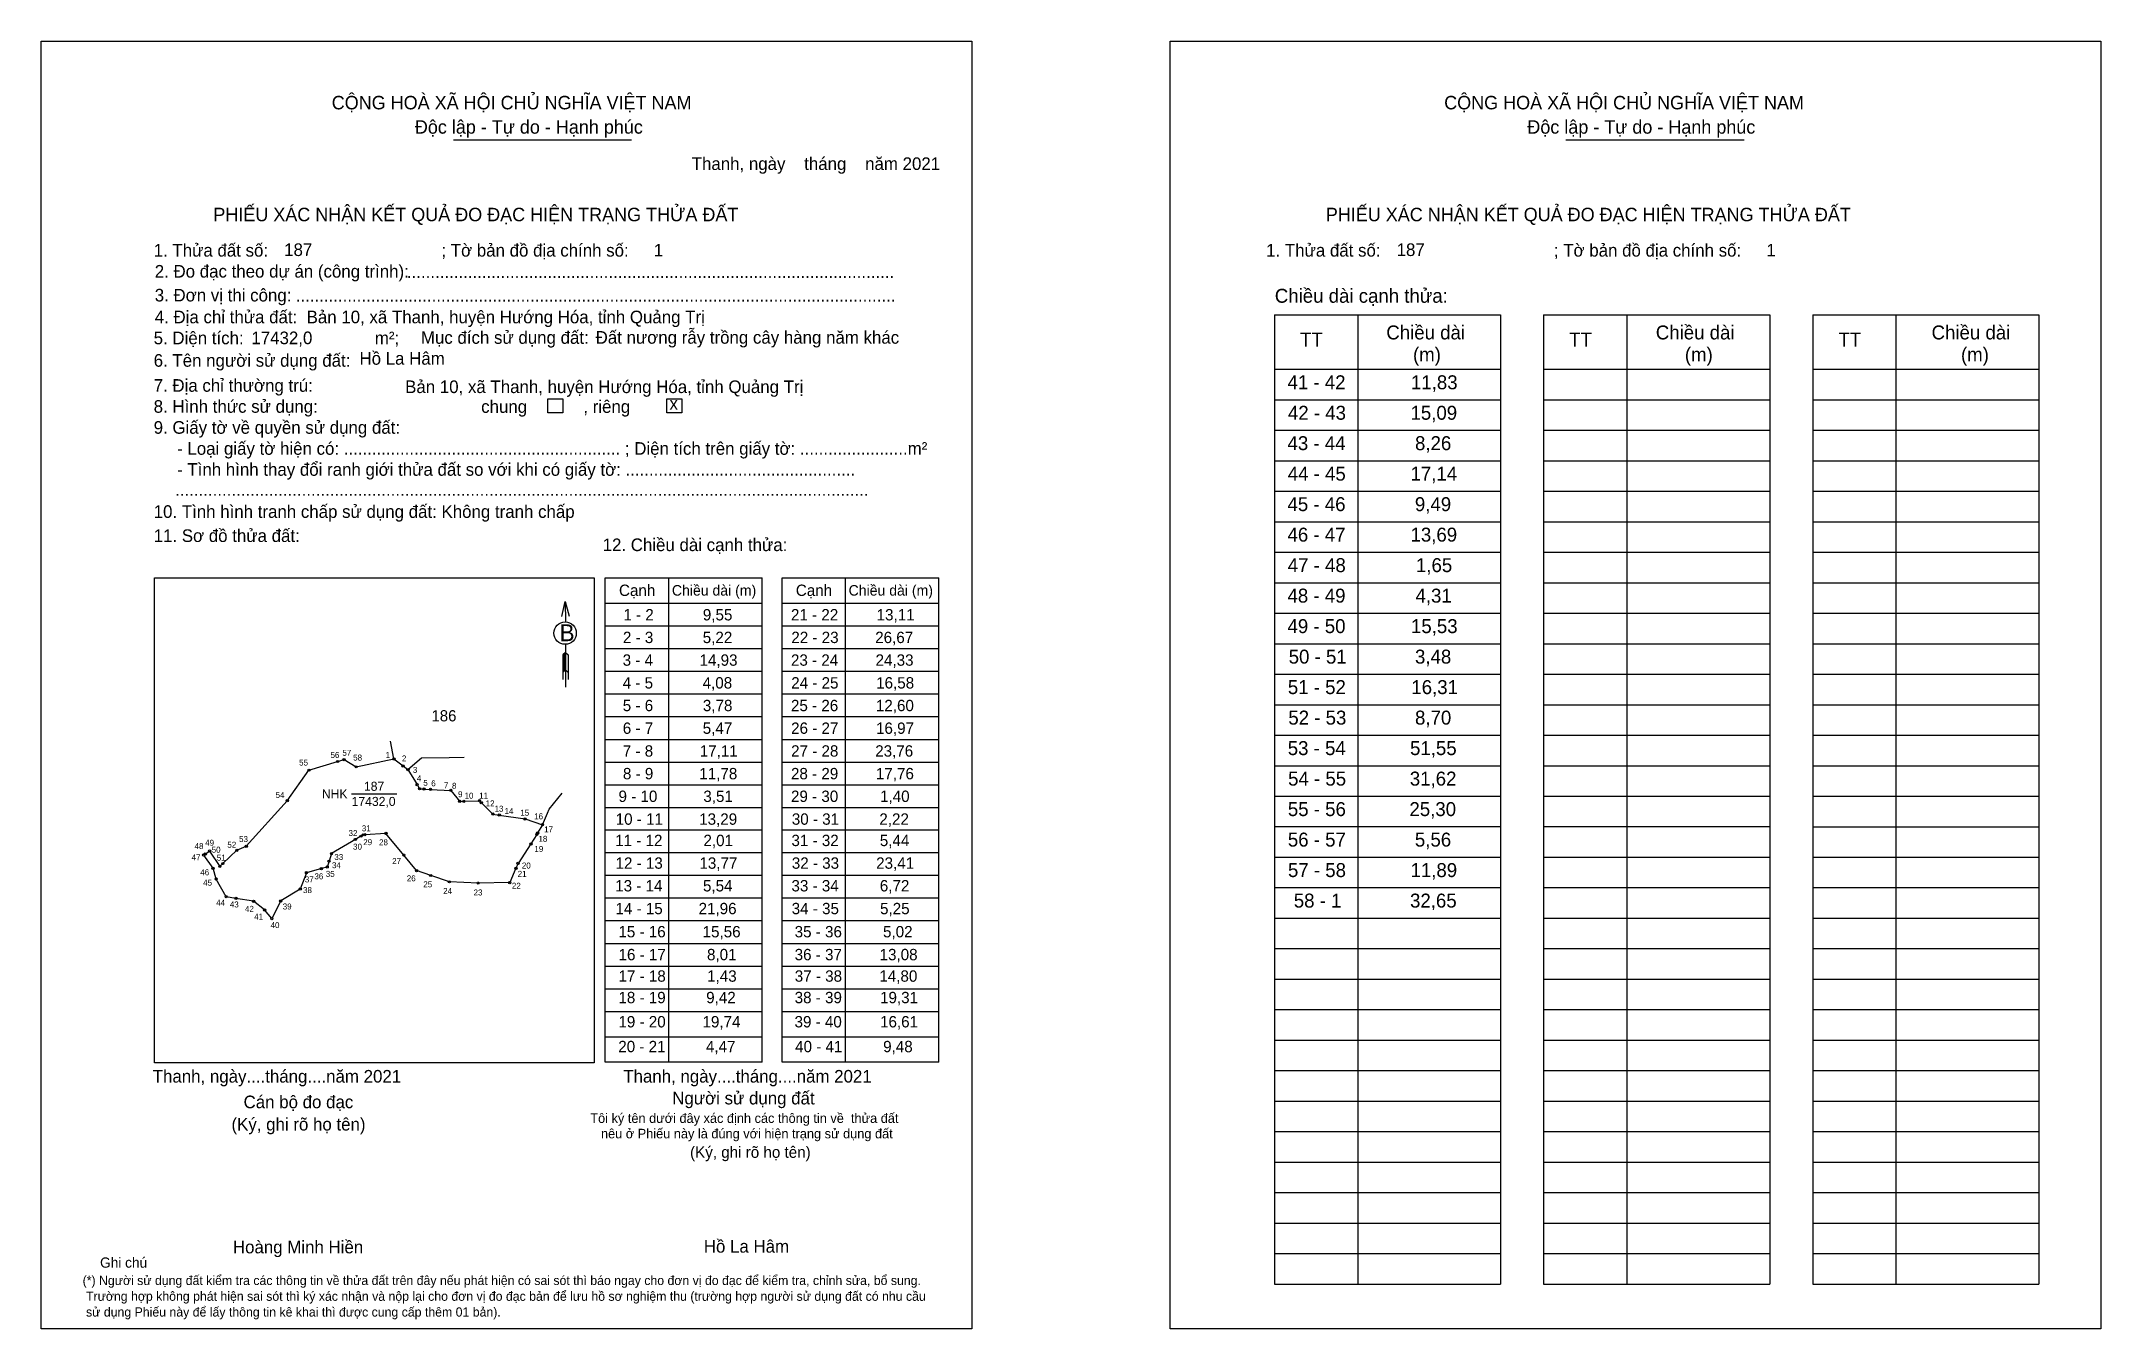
# Model space of a CAD drawing. Extents: x 545039 to 546775, y 1825825 to 1826910.
import ezdxf

# ---------------------------------------------------------------- set-up
doc = ezdxf.new("R2010")
doc.units = 0
for name, color, linetype in [('CanhThua', 7, 'Continuous'), ('kqddKhungInTrang1', 7, 'Continuous'), ('kqddKhungInTrang2', 7, 'Continuous'), ('kqddNoiDung', 7, 'Continuous'), ('kqddTemplate', 7, 'Continuous'), ('MocDinhThua', 7, 'Continuous'), ('NhanDiaChinhThua', 7, 'Continuous'), ('NhanTuCan', 7, 'Continuous'), ('RauThua', 7, 'Continuous'), ('SoHieuDinhThua', 7, 'Continuous')]:
    doc.layers.add(name, color=color, linetype=linetype)

msp = doc.modelspace()

# ---------------------------------------------------------------- linework, layer by layer
at = {"layer": 'CanhThua'}
for p, q in [((545264.7, 1826295.9), (545288.9, 1826303.2)), ((545288.9, 1826303.2), (545294.3, 1826304.8)), ((545294.3, 1826304.8), (545304.5, 1826298.7)), ((545304.5, 1826298.7), (545336.4, 1826305.4)), ((545336.4, 1826305.4), (545344, 1826299.5)), ((545344, 1826299.5), (545348.2, 1826296.4)), ((545246.4, 1826270.1), (545264.7, 1826295.9)), ((545348.2, 1826296.4), (545355.9, 1826283.7)), ((545355.9, 1826283.7), (545358, 1826280.2)), ((545211.9, 1826231.8), (545246.4, 1826270.1)), ((545358, 1826280.2), (545361.8, 1826280)), ((545361.8, 1826280), (545367.2, 1826279.7)), ((545367.2, 1826279.7), (545384.3, 1826278.8)), ((545384.3, 1826278.8), (545391.8, 1826269.6)), ((545391.8, 1826269.6), (545395.3, 1826269.7)), ((545395.3, 1826269.7), (545408.5, 1826270.1)), ((545408.5, 1826270.1), (545410, 1826268.6)), ((545410, 1826268.6), (545419.7, 1826258.9)), ((545419.7, 1826258.9), (545425.2, 1826258.1)), ((545425.2, 1826258.1), (545446.9, 1826254.8)), ((545446.9, 1826254.8), (545461.6, 1826249.9)), ((545461.6, 1826249.9), (545457.5, 1826243)), ((545203.9, 1826228.4), (545211.9, 1826231.8)), ((545303.9, 1826237.5), (545283.7, 1826225.6)), ((545308.5, 1826240.3), (545303.9, 1826237.5)), ((545310.4, 1826241.4), (545308.5, 1826240.3)), ((545311.8, 1826241.5), (545310.4, 1826241.4)), ((545329.6, 1826242.6), (545311.8, 1826241.5)), ((545344.7, 1826224.3), (545329.6, 1826242.6)), ((545451.9, 1826233.7), (545441, 1826217.3)), ((545456.8, 1826241.8), (545451.9, 1826233.7)), ((545457.5, 1826243), (545456.8, 1826241.8)), ((545176, 1826224.4), (545177.3, 1826225.3)), ((545183.9, 1826213.2), (545176, 1826224.4)), ((545177.3, 1826225.3), (545180.9, 1826227.7)), ((545180.9, 1826227.7), (545189.6, 1826214.8)), ((545186.5, 1826204.1), (545183.9, 1826213.2)), ((545189.6, 1826214.8), (545192.1, 1826217.2)), ((545192.1, 1826217.2), (545203.9, 1826228.4)), ((545275.2, 1826212.9), (545262.6, 1826209.5)), ((545280.1, 1826214.2), (545275.2, 1826212.9)), ((545281.7, 1826219.2), (545280.1, 1826214.2)), ((545283.7, 1826225.6), (545281.7, 1826219.2)), ((545355.5, 1826211.2), (545344.7, 1826224.3)), ((545439.2, 1826213.2), (545434, 1826201.1)), ((545441, 1826217.3), (545439.2, 1826213.2)), ((545194.9, 1826189.2), (545186.5, 1826204.1)), ((545257.4, 1826195.7), (545240.9, 1826185.7)), ((545262.6, 1826209.5), (545257.4, 1826195.7)), ((545367.4, 1826207.1), (545355.5, 1826211.2)), ((545383.1, 1826201.8), (545367.4, 1826207.1)), ((545407.4, 1826200.7), (545383.1, 1826201.8)), ((545434, 1826201.1), (545407.4, 1826200.7)), ((545203.1, 1826187.8), (545194.9, 1826189.2)), ((545218, 1826185.4), (545203.1, 1826187.8)), ((545227.3, 1826178.1), (545218, 1826185.4)), ((545233.4, 1826170.8), (545227.3, 1826178.1)), ((545240.9, 1826185.7), (545233.4, 1826170.8))]:
    msp.add_line(p, q, dxfattribs=at)
at = {"layer": 'kqddKhungInTrang1'}
msp.add_lwpolyline([(545039, 1826910.2), (545823.5, 1826910.2), (545823.5, 1825825.1), (545039, 1825825.1)], close=True, dxfattribs=at)
at = {"layer": 'kqddKhungInTrang2'}
msp.add_lwpolyline([(545990.8, 1826910.2), (546775.4, 1826910.2), (546775.4, 1825825.1), (545990.8, 1825825.1)], close=True, dxfattribs=at)
at = {"layer": 'kqddTemplate'}
for p, q in [((545386.5, 1826827.2), (545536.7, 1826827.2)), ((546324.4, 1826827.2), (546474.6, 1826827.2)), ((546078.7, 1826679.7), (546269.4, 1826679.7)), ((546078.7, 1826679.7), (546078.7, 1825862.8)), ((546148.9, 1826679.7), (546148.9, 1825862.8)), ((546269.4, 1826679.7), (546269.4, 1825862.8)), ((546305.6, 1826679.7), (546305.6, 1825862.8)), ((546305.6, 1826679.7), (546496.3, 1826679.7)), ((546375.8, 1826679.7), (546375.8, 1825862.8)), ((546496.3, 1826679.7), (546496.3, 1825862.8)), ((546532.5, 1826679.7), (546532.5, 1825862.8)), ((546532.5, 1826679.7), (546723.2, 1826679.7)), ((546602.7, 1826679.7), (546602.7, 1825862.8)), ((546723.2, 1826679.7), (546723.2, 1825862.8)), ((546078.7, 1826633.7), (546269.4, 1826633.7)), ((546305.6, 1826633.7), (546496.3, 1826633.7)), ((546532.5, 1826633.7), (546723.2, 1826633.7)), ((546078.7, 1826608), (546269.4, 1826608)), ((546305.6, 1826608), (546496.3, 1826608)), ((546532.5, 1826608), (546723.2, 1826608)), ((546078.7, 1826582.3), (546269.4, 1826582.3)), ((546305.6, 1826582.3), (546496.3, 1826582.3)), ((546532.5, 1826582.3), (546723.2, 1826582.3)), ((546078.7, 1826556.6), (546269.4, 1826556.6)), ((546305.6, 1826556.6), (546496.3, 1826556.6)), ((546532.5, 1826556.6), (546723.2, 1826556.6)), ((546078.7, 1826530.9), (546269.4, 1826530.9)), ((546305.6, 1826530.9), (546496.3, 1826530.9)), ((546532.5, 1826530.9), (546723.2, 1826530.9)), ((546078.7, 1826505.2), (546269.4, 1826505.2)), ((546305.6, 1826505.2), (546496.3, 1826505.2)), ((546532.5, 1826505.2), (546723.2, 1826505.2)), ((546078.7, 1826479.5), (546269.4, 1826479.5)), ((546305.6, 1826479.5), (546496.3, 1826479.5)), ((546532.5, 1826479.5), (546723.2, 1826479.5)), ((545514.5, 1826458), (545646.7, 1826458)), ((545514.5, 1826049.7), (545514.5, 1826458)), ((545567.7, 1826458), (545567.7, 1826049.7)), ((545646.7, 1826049.7), (545646.7, 1826458)), ((545663.6, 1826458), (545795.8, 1826458)), ((545663.6, 1826049.7), (545663.6, 1826458)), ((545716.8, 1826458), (545716.8, 1826049.7)), ((545795.8, 1826049.7), (545795.8, 1826458)), ((545480.8, 1826438), (545480.9, 1826420.8)), ((546078.7, 1826453.8), (546269.4, 1826453.8)), ((546305.6, 1826453.8), (546496.3, 1826453.8)), ((546532.5, 1826453.8), (546723.2, 1826453.8)), ((545514.5, 1826436.7), (545646.7, 1826436.7)), ((545663.6, 1826436.7), (545795.8, 1826436.7)), ((546078.7, 1826428.1), (546269.4, 1826428.1)), ((546305.6, 1826428.1), (546496.3, 1826428.1)), ((546532.5, 1826428.1), (546723.2, 1826428.1)), ((545514.5, 1826417.5), (545646.7, 1826417.5)), ((545663.6, 1826417.5), (545795.8, 1826417.5)), ((546078.7, 1826402.4), (546269.4, 1826402.4)), ((546305.6, 1826402.4), (546496.3, 1826402.4)), ((546532.5, 1826402.4), (546723.2, 1826402.4)), ((545480.9, 1826395.1), (545478.7, 1826393)), ((545480.9, 1826394.1), (545478.7, 1826392)), ((545480.9, 1826393.1), (545478.7, 1826391)), ((545478.7, 1826393), (545478.7, 1826372.3)), ((545480.9, 1826392.1), (545478.7, 1826390)), ((545480.9, 1826391.2), (545478.7, 1826389.1)), ((545480.9, 1826390.2), (545478.7, 1826388.1)), ((545480.9, 1826389.2), (545478.7, 1826387.1)), ((545480.9, 1826388.2), (545478.7, 1826386.1)), ((545480.9, 1826387.3), (545478.7, 1826385.1)), ((545480.9, 1826386.3), (545478.7, 1826384.2)), ((545480.9, 1826385.3), (545478.7, 1826383.2)), ((545480.9, 1826402), (545481, 1826365.9)), ((545480.9, 1826395.1), (545483.2, 1826393)), ((545483.2, 1826393), (545483.2, 1826372.3)), ((545514.5, 1826398.4), (545646.7, 1826398.4)), ((545663.6, 1826398.4), (545795.8, 1826398.4)), ((545480.9, 1826384.3), (545478.7, 1826382.2)), ((545480.9, 1826383.3), (545478.7, 1826381.2)), ((545480.9, 1826382.4), (545478.7, 1826380.2)), ((545480.9, 1826381.4), (545478.7, 1826379.3)), ((545480.9, 1826380.4), (545478.7, 1826378.3)), ((545480.9, 1826380.4), (545483.2, 1826378.3)), ((545514.5, 1826379.3), (545646.7, 1826379.3)), ((545663.6, 1826379.3), (545795.8, 1826379.3)), ((546078.7, 1826376.7), (546269.4, 1826376.7)), ((546305.6, 1826376.7), (546496.3, 1826376.7)), ((546532.5, 1826376.7), (546723.2, 1826376.7)), ((545514.5, 1826360.1), (545646.7, 1826360.1)), ((545663.6, 1826360.1), (545795.8, 1826360.1)), ((546078.7, 1826351), (546269.4, 1826351)), ((546305.6, 1826351), (546496.3, 1826351)), ((546532.5, 1826351), (546723.2, 1826351)), ((545514.5, 1826341), (545646.7, 1826341)), ((545663.6, 1826341), (545795.8, 1826341)), ((545514.5, 1826321.8), (545646.7, 1826321.8)), ((545663.6, 1826321.8), (545795.8, 1826321.8)), ((546078.7, 1826325.3), (546269.4, 1826325.3)), ((546305.6, 1826325.3), (546496.3, 1826325.3)), ((546532.5, 1826325.3), (546723.2, 1826325.3)), ((545514.5, 1826302.7), (545646.7, 1826302.7)), ((545663.6, 1826302.7), (545795.8, 1826302.7)), ((546078.7, 1826299.6), (546269.4, 1826299.6)), ((546305.6, 1826299.6), (546496.3, 1826299.6)), ((546532.5, 1826299.6), (546723.2, 1826299.6)), ((545514.5, 1826283.6), (545646.7, 1826283.6)), ((545663.6, 1826283.6), (545795.8, 1826283.6)), ((545514.5, 1826264.4), (545646.7, 1826264.4)), ((545663.6, 1826264.4), (545795.8, 1826264.4)), ((546078.7, 1826273.9), (546269.4, 1826273.9)), ((546305.6, 1826273.9), (546496.3, 1826273.9)), ((546532.5, 1826273.9), (546723.2, 1826273.9)), ((546078.7, 1826248.3), (546269.4, 1826248.3)), ((546305.6, 1826248.3), (546496.3, 1826248.3)), ((546532.5, 1826248.2), (546723.2, 1826248.2)), ((545646.7, 1826245.3), (545514.5, 1826245.3)), ((545795.8, 1826245.3), (545663.6, 1826245.3)), ((545646.7, 1826226.2), (545514.5, 1826226.2)), ((545795.8, 1826226.2), (545663.6, 1826226.2)), ((546078.7, 1826222.6), (546269.4, 1826222.6)), ((546305.6, 1826222.6), (546496.3, 1826222.6)), ((546532.5, 1826222.6), (546723.2, 1826222.6)), ((545646.7, 1826207), (545514.5, 1826207)), ((545795.8, 1826207), (545663.6, 1826207)), ((546078.7, 1826196.9), (546269.4, 1826196.9)), ((546305.6, 1826196.9), (546496.3, 1826196.9)), ((546532.5, 1826196.9), (546723.2, 1826196.9)), ((545646.7, 1826187.9), (545514.5, 1826187.9)), ((545795.8, 1826187.9), (545663.6, 1826187.9)), ((545646.7, 1826168.8), (545514.5, 1826168.8)), ((545795.8, 1826168.8), (545663.6, 1826168.8)), ((546078.7, 1826171.2), (546269.4, 1826171.2)), ((546305.6, 1826171.2), (546496.3, 1826171.2)), ((546532.5, 1826171.2), (546723.2, 1826171.2)), ((545646.7, 1826149.6), (545514.5, 1826149.6)), ((545795.8, 1826149.6), (545663.6, 1826149.6)), ((546078.7, 1826145.5), (546269.4, 1826145.5)), ((546305.6, 1826145.5), (546496.3, 1826145.5)), ((546532.5, 1826145.5), (546723.2, 1826145.5)), ((545646.7, 1826130.5), (545514.5, 1826130.5)), ((545795.8, 1826130.5), (545663.6, 1826130.5)), ((545646.7, 1826111.3), (545514.5, 1826111.3)), ((545795.8, 1826111.3), (545663.6, 1826111.3)), ((546078.7, 1826119.8), (546269.4, 1826119.8)), ((546305.6, 1826119.8), (546496.3, 1826119.8)), ((546532.5, 1826119.8), (546723.2, 1826119.8)), ((545646.7, 1826092.2), (545514.5, 1826092.2)), ((545795.8, 1826092.2), (545663.6, 1826092.2)), ((546078.7, 1826094.1), (546269.4, 1826094.1)), ((546305.6, 1826094.1), (546496.3, 1826094.1)), ((546532.5, 1826094.1), (546723.2, 1826094.1)), ((545646.7, 1826070.9), (545514.5, 1826070.9)), ((545795.8, 1826070.9), (545663.6, 1826070.9)), ((546078.7, 1826068.4), (546269.4, 1826068.4)), ((546305.6, 1826068.4), (546496.3, 1826068.4)), ((546532.5, 1826068.4), (546723.2, 1826068.4)), ((545646.7, 1826049.7), (545514.5, 1826049.7)), ((545795.8, 1826049.7), (545663.6, 1826049.7)), ((546078.7, 1826042.7), (546269.4, 1826042.7)), ((546305.6, 1826042.7), (546496.3, 1826042.7)), ((546532.5, 1826042.7), (546723.2, 1826042.7)), ((546078.7, 1826017), (546269.4, 1826017)), ((546305.6, 1826017), (546496.3, 1826017)), ((546532.5, 1826017), (546723.2, 1826017)), ((546078.7, 1825991.3), (546269.4, 1825991.3)), ((546305.6, 1825991.3), (546496.3, 1825991.3)), ((546532.5, 1825991.3), (546723.2, 1825991.3)), ((546078.7, 1825965.6), (546269.4, 1825965.6)), ((546305.6, 1825965.6), (546496.3, 1825965.6)), ((546532.5, 1825965.6), (546723.2, 1825965.6)), ((546078.7, 1825939.9), (546269.4, 1825939.9)), ((546305.6, 1825939.9), (546496.3, 1825939.9)), ((546532.5, 1825939.9), (546723.2, 1825939.9)), ((546078.7, 1825914.2), (546269.4, 1825914.2)), ((546305.6, 1825914.2), (546496.3, 1825914.2)), ((546532.5, 1825914.2), (546723.2, 1825914.2)), ((546078.7, 1825888.5), (546269.4, 1825888.5)), ((546305.6, 1825888.5), (546496.3, 1825888.5)), ((546532.5, 1825888.5), (546723.2, 1825888.5)), ((546078.7, 1825862.8), (546269.4, 1825862.8)), ((546305.6, 1825862.8), (546496.3, 1825862.8)), ((546532.5, 1825862.8), (546723.2, 1825862.8))]:
    msp.add_line(p, q, dxfattribs=at)
for points in [[(545466, 1826608.9), (545478.7, 1826608.9), (545478.7, 1826597), (545466, 1826597)], [(545566.4, 1826608.9), (545579.1, 1826608.9), (545579.1, 1826597), (545566.4, 1826597)], [(545134.4, 1826458), (545505.1, 1826458), (545505.1, 1826049.3), (545134.4, 1826049.3)]]:
    msp.add_lwpolyline(points, close=True, dxfattribs=at)
msp.add_lwpolyline([(545477.8, 1826425.5), (545480.8, 1826438), (545484, 1826425.6)], dxfattribs=at)
msp.add_circle((545480.7, 1826411.4), 9.42, dxfattribs=at)
at = {"layer": 'MocDinhThua'}
for centre in [(545288.9, 1826303.2), (545294.3, 1826304.8), (545304.5, 1826298.7), (545336.4, 1826305.4), (545344, 1826299.5), (545264.7, 1826295.9), (545348.2, 1826296.4), (545355.9, 1826283.7), (545358, 1826280.2), (545361.8, 1826280), (545246.4, 1826270.1), (545367.2, 1826279.7), (545384.3, 1826278.8), (545391.8, 1826269.6), (545395.3, 1826269.7), (545408.5, 1826270.1), (545410, 1826268.6), (545419.7, 1826258.9), (545425.2, 1826258.1), (545446.9, 1826254.8), (545461.6, 1826249.9), (545180.9, 1826227.7), (545203.9, 1826228.4), (545211.9, 1826231.8), (545303.9, 1826237.5), (545308.5, 1826240.3), (545310.4, 1826241.4), (545311.8, 1826241.5), (545329.6, 1826242.6), (545451.9, 1826233.7), (545456.8, 1826241.8), (545457.5, 1826243), (545176, 1826224.4), (545177.3, 1826225.3), (545183.9, 1826213.2), (545189.6, 1826214.8), (545192.1, 1826217.2), (545275.2, 1826212.9), (545280.1, 1826214.2), (545281.7, 1826219.2), (545283.7, 1826225.6), (545344.7, 1826224.3), (545355.5, 1826211.2), (545439.2, 1826213.2), (545441, 1826217.3), (545186.5, 1826204.1), (545257.4, 1826195.7), (545262.6, 1826209.5), (545367.4, 1826207.1), (545383.1, 1826201.8), (545407.4, 1826200.7), (545434, 1826201.1), (545194.9, 1826189.2), (545203.1, 1826187.8), (545218, 1826185.4), (545227.3, 1826178.1), (545240.9, 1826185.7), (545233.4, 1826170.8)]:
    msp.add_circle(centre, 0.943, dxfattribs=at)
at = {"layer": 'NhanDiaChinhThua'}
msp.add_line((545300.7, 1826275.9), (545338.8, 1826275.9), dxfattribs=at)
at = {"layer": 'RauThua'}
for p, q in [((545336.4, 1826305.4), (545333.5, 1826320.4)), ((545348.2, 1826296.4), (545359.5, 1826306.3)), ((545359.5, 1826306.3), (545382.9, 1826306.7)), ((545382.9, 1826306.7), (545395.5, 1826306.8)), ((545467.1, 1826262.9), (545478.1, 1826276.5)), ((545461.6, 1826249.9), (545465.7, 1826259.6)), ((545465.7, 1826259.6), (545467.1, 1826262.9))]:
    msp.add_line(p, q, dxfattribs=at)

# ---------------------------------------------------------------- texts
at = {"layer": 'kqddNoiDung'}
for s, height, p in [('Thanh, ngày    tháng    năm 2021  ', 10.631, (545587.4, 1826801.7)), ('187', 10.63, (545243.8, 1826729.2)), ('1', 10.6, (545555.5, 1826728.8)), ('187', 10.63, (546181.7, 1826729.2)), ('1', 10.6, (546493.4, 1826728.8)), ('........................................................................................................', 10.6311, (545347.3, 1826710.8)), ('................................................................................................................................', 10.6311, (545253.6, 1826690.7)), ('17432,0', 10.63, (545216.2, 1826654.9)), ('Đất nương rẫy trồng cây hàng năm khác', 10.631, (545506.4, 1826655.3)), ('Hồ La Hâm', 10.63, (545307.3, 1826637.6)), ('41 - 42', 11.75, (546089.7, 1826616.9)), ('11,83', 11.75, (546193.8, 1826616.9)), ('Bản 10, xã Thanh, huyện Hướng Hóa, tỉnh Quảng Trị', 10.631, (545345.8, 1826613.7)), ('x', 10.6, (545568.7, 1826599.7)), ('42 - 43', 11.75, (546090.1, 1826591.2)), ('15,09', 11.75, (546193.4, 1826591.2)), ('43 - 44', 11.75, (546089.7, 1826565.6)), ('8,26', 11.75, (546197.2, 1826565.6)), ('44 - 45', 11.75, (546089.9, 1826539.9)), ('17,14', 11.75, (546193.4, 1826539.9)), ('45 - 46', 11.75, (546089.7, 1826514.2)), ('9,49', 11.75, (546197.1, 1826514.2)), ('46 - 47', 11.75, (546089.7, 1826488.5)), ('13,69', 11.75, (546193.4, 1826488.5)), ('47 - 48', 11.75, (546089.9, 1826462.8)), ('1,65', 11.75, (546198, 1826462.8)), ('48 - 49', 11.75, (546089.7, 1826437.1)), ('4,31', 11.75, (546197.6, 1826437.1)), ('1 - 2', 9.57, (545529.8, 1826422.1)), ('9,55', 9.57, (545596.8, 1826422.1)), ('21 - 22', 9.57, (545671.1, 1826422.1)), ('13,11', 9.57, (545743.3, 1826422.1)), ('49 - 50', 11.75, (546089.7, 1826411.4)), ('15,53', 11.75, (546193.8, 1826411.4)), ('2 - 3', 9.57, (545529.4, 1826403)), ('5,22', 9.57, (545596.7, 1826403)), ('22 - 23', 9.57, (545671.4, 1826403)), ('26,67', 9.57, (545742.1, 1826403)), ('3 - 4', 9.57, (545529.2, 1826383.9)), ('14,93', 9.57, (545594, 1826383.9)), ('23 - 24', 9.57, (545671.1, 1826383.9)), ('24,33', 9.57, (545742.4, 1826383.9)), ('50 - 51', 11.75, (546090.7, 1826385.7)), ('3,48', 11.75, (546197.2, 1826385.7)), ('4 - 5', 9.57, (545529.2, 1826364.7)), ('4,08', 9.57, (545596.6, 1826364.7)), ('24 - 25', 9.57, (545671.3, 1826364.7)), ('16,58', 9.57, (545742.9, 1826364.7)), ('51 - 52', 11.75, (546090, 1826360)), ('16,31', 11.75, (546194.1, 1826360)), ('5 - 6', 9.57, (545529.3, 1826345.6)), ('3,78', 9.57, (545596.8, 1826345.6)), ('25 - 26', 9.57, (545671.1, 1826345.6)), ('12,60', 9.57, (545742.7, 1826345.6)), ('6 - 7', 9.57, (545529.3, 1826326.5)), ('5,47', 9.57, (545596.7, 1826326.5)), ('26 - 27', 9.57, (545671.2, 1826326.5)), ('16,97', 9.57, (545742.8, 1826326.5)), ('52 - 53', 11.75, (546090.4, 1826334.3)), ('8,70', 11.75, (546197.2, 1826334.3)), ('7 - 8', 9.57, (545529.3, 1826307.3)), ('17,11', 9.57, (545594.2, 1826307.3)), ('27 - 28', 9.57, (545671.2, 1826307.3)), ('23,76', 9.57, (545742.1, 1826307.3)), ('53 - 54', 11.75, (546089.9, 1826308.6)), ('51,55', 11.75, (546193, 1826308.6)), ('8 - 9', 9.57, (545529.4, 1826288.2)), ('11,78', 9.57, (545593.8, 1826288.2)), ('28 - 29', 9.57, (545671.1, 1826288.2)), ('17,76', 9.57, (545742.7, 1826288.2)), ('54 - 55', 11.75, (546090.2, 1826282.9)), ('31,62', 11.75, (546192.8, 1826282.9)), ('9 - 10', 9.57, (545525.7, 1826269.1)), ('3,51', 9.57, (545597.2, 1826269.1)), ('29 - 30', 9.57, (545671.1, 1826269.1)), ('1,40', 9.57, (545746.2, 1826269.1)), ('55 - 56', 11.75, (546090, 1826257.2)), ('25,30', 11.75, (546192.5, 1826257.2)), ('10 - 11', 9.57, (545523.3, 1826249.9)), ('13,29', 9.57, (545593.7, 1826249.9)), ('30 - 31', 9.57, (545671.8, 1826249.9)), ('2,22', 9.57, (545745.6, 1826249.9)), ('11 - 12', 9.57, (545522.9, 1826231.9)), ('2,01', 9.57, (545597.3, 1826231.9)), ('31 - 32', 9.57, (545671.5, 1826231.9)), ('5,44', 9.57, (545746, 1826231.9)), ('56 - 57', 11.75, (546090, 1826231.5)), ('5,56', 11.75, (546197.1, 1826231.5)), ('12 - 13', 9.57, (545523.2, 1826212.8)), ('13,77', 9.57, (545593.9, 1826212.8)), ('32 - 33', 9.57, (545671.8, 1826212.8)), ('23,41', 9.57, (545742.9, 1826212.8)), ('57 - 58', 11.75, (546090.1, 1826205.8)), ('11,89', 11.75, (546193.4, 1826205.8)), ('13 - 14', 9.57, (545522.9, 1826193.7)), ('5,54', 9.57, (545596.9, 1826193.7)), ('33 - 34', 9.57, (545671.5, 1826193.7)), ('6,72', 9.57, (545746, 1826193.7)), ('14 - 15', 9.57, (545523.1, 1826174.5)), ('21,96', 9.57, (545593.2, 1826174.5)), ('34 - 35', 9.57, (545671.7, 1826174.5)), ('5,25', 9.57, (545746.2, 1826174.5)), ('58 - 1', 11.75, (546095, 1826180.1)), ('32,65', 11.75, (546193, 1826180.1)), ('15 - 16', 9.57, (545525.6, 1826155)), ('15,56', 9.57, (545596.6, 1826155)), ('35 - 36', 9.57, (545674.2, 1826155)), ('5,02', 9.57, (545748.7, 1826155)), ('16 - 17', 9.57, (545525.7, 1826135.7)), ('8,01', 9.57, (545600.3, 1826135.7)), ('36 - 37', 9.57, (545674.2, 1826135.7)), ('13,08', 9.57, (545745.8, 1826135.7)), ('17 - 18', 9.57, (545525.7, 1826117.6)), ('1,43', 9.57, (545600.4, 1826117.6)), ('37 - 38', 9.57, (545674.3, 1826117.6)), ('14,80', 9.57, (545745.6, 1826117.6)), ('18 - 19', 9.57, (545525.6, 1826099.5)), ('9,42', 9.57, (545599.6, 1826099.5)), ('38 - 39', 9.57, (545674.2, 1826099.5)), ('19,31', 9.57, (545746.2, 1826099.5)), ('19 - 20', 9.57, (545525.6, 1826079.1)), ('19,74', 9.57, (545596.5, 1826079.1)), ('39 - 40', 9.57, (545674.1, 1826079.1)), ('16,61', 9.57, (545746.2, 1826079.1)), ('20 - 21', 9.57, (545525.5, 1826058.2)), ('4,47', 9.57, (545599.4, 1826058.2)), ('40 - 41', 9.57, (545674.6, 1826058.2)), ('9,48', 9.57, (545748.8, 1826058.2)), ('Thanh, ngày....tháng....năm 2021', 10.631, (545133, 1826032.6)), ('Thanh, ngày....tháng....năm 2021', 10.631, (545529.7, 1826032.6)), ('Hồ La Hâm', 10.63, (545597.6, 1825889.3))]:
    msp.add_text(s, height=height, dxfattribs=at).set_placement(p)
at = {"layer": 'kqddTemplate'}
for s, height, p in [('CỘNG HOÀ XÃ HỘI CHỦ NGHĨA VIỆT NAM', 11.34, (545283.9, 1826852.8)), ('CỘNG HOÀ XÃ HỘI CHỦ NGHĨA VIỆT NAM', 11.34, (546221.8, 1826852.8)), ('Độc lập - Tự do - Hạnh phúc', 11.34, (545354, 1826832.3)), ('Độc lập - Tự do - Hạnh phúc', 11.34, (546291.9, 1826832.3)), ('PHIẾU XÁC NHẬN KẾT QUẢ ĐO ĐẠC HIỆN TRẠNG THỬA ĐẤT', 11.34, (545184.1, 1826758.5)), ('PHIẾU XÁC NHẬN KẾT QUẢ ĐO ĐẠC HIỆN TRẠNG THỬA ĐẤT', 11.34, (546122, 1826758.5)), ('1. Thửa đất số:                                     ; Tờ bản đồ địa chính số:', 10.631, (545133.8, 1826728.7)), ('1. Thửa đất số:                                     ; Tờ bản đồ địa chính số:', 10.631, (546071.7, 1826728.7)), ('2. Đo đạc theo dự án (công trình): ', 10.631, (545134.7, 1826711)), ('3. Đơn vị thi công: ', 10.631, (545134.7, 1826690.9)), ('Chiều dài cạnh thửa:', 11.747, (546079, 1826689.8)), ('4. Địa chỉ thửa đất:  Bản 10, xã Thanh, huyện Hướng Hóa, tỉnh Quảng Trị', 10.631, (545134.7, 1826672.5)), ('5. Diện tích:                            m²; ', 10.631, (545133.8, 1826654.8)), ('Mục đích sử dụng đất:', 10.631, (545359.1, 1826655.2)), ('TT', 11.75, (546100.3, 1826652.9)), ('Chiều dài', 11.75, (546173, 1826658.9)), ('TT', 11.75, (546327.2, 1826652.9)), ('Chiều dài', 11.75, (546400.2, 1826658.9)), ('TT', 11.75, (546554.2, 1826652.9)), ('Chiều dài', 11.75, (546632.7, 1826658.9)), ('6. Tên người sử dụng đất:', 10.631, (545133.8, 1826635.9)), ('(m)', 11.75, (546195.5, 1826640.3)), ('(m)', 11.75, (546424.7, 1826640.3)), ('(m)', 11.75, (546657.5, 1826640.3)), ('7. Địa chỉ thường trú:', 10.631, (545133.8, 1826614.8)), ('8. Hình thức sử dụng:', 10.631, (545133.8, 1826597.1)), ('chung            , riêng', 10.631, (545409.9, 1826597)), ('9. Giấy tờ về quyền sử dụng đất:', 10.631, (545133.8, 1826579.4)), ('     - Loại giấy tờ hiện có: ........................................................... ; Diện tích trên giấy tờ: .......................m²', 10.6311, (545133.8, 1826561.7)), ('     - Tình hình thay đổi ranh giới thửa đất so với khi có giấy tờ: .................................................', 10.6311, (545133.8, 1826544)), ('....................................................................................................................................................', 10.6311, (545151.9, 1826527.1)), ('10. Tình hình tranh chấp sử dụng đất: Không tranh chấp', 10.631, (545133.8, 1826508.5)), ('11. Sơ đồ thửa đất:', 10.631, (545133.8, 1826488.2)), ('12. Chiều dài cạnh thửa:', 10.631, (545512.3, 1826480.5)), ('Cạnh', 9.57, (545526.1, 1826442.7)), ('Chiều dài (m)', 8.859, (545570.7, 1826443)), ('Cạnh', 9.57, (545675.2, 1826442.7)), ('Chiều dài (m)', 8.859, (545719.7, 1826443)), ('B', 14.2, (545476, 1826404.6)), ('Cán bộ đo đạc', 10.631, (545209.6, 1826011)), ('Người sử dụng đất', 10.631, (545571, 1826014.2)), ('(Ký, ghi rõ họ tên)', 10.631, (545199.4, 1825992.2)), ('Tôi ký tên dưới đây xác định các thông tin về  thửa đất ', 8.037, (545501.9, 1825998.6)), ('nêu ở Phiếu này là đúng với hiện trạng sử dụng đất', 8.037, (545510.9, 1825985.6)), ('(Ký, ghi rõ họ tên)', 9.568, (545586, 1825969.2)), ('Hoàng Minh Hiền', 10.631, (545200.6, 1825888.7)), ('Ghi chú', 8.61, (545088.6, 1825876.6)), ('(*) Người sử dụng đất kiểm tra các thông tin về thửa đất trên đây nếu phát hiện có sai sót thì báo ngay cho đơn vị đo đạc để kiểm tra, chỉnh sửa, bổ sung.', 7.7501, (545073.9, 1825862)), (' Trường hợp không phát hiện sai sót thì ký xác nhận và nộp lại cho đơn vị đo đạc bản để lưu hồ sơ nghiệm thu (trường hợp người sử dụng đất có nhu cầu', 7.7501, (545073.9, 1825848.7)), (' sử dụng Phiếu này để lấy thông tin kê khai thì được cung cấp thêm 01 bản).', 7.75, (545073.9, 1825835.4))]:
    msp.add_text(s, height=height, dxfattribs=at).set_placement(p)
at = {"layer": 'NhanDiaChinhThua'}
for s, p in [('187', (545311.1, 1826278.5)), ('NHK', (545275.6, 1826272.1)), ('17432,0', (545300.7, 1826265.7))]:
    msp.add_text(s, height=7.66, dxfattribs=at).set_placement(p)
at = {"layer": 'NhanTuCan'}
msp.add_text('186', height=9.43, dxfattribs=at).set_placement((545368, 1826337))
at = {"layer": 'SoHieuDinhThua'}
for s, p in [('55', (545256.4, 1826299.8)), ('56', (545282.9, 1826306.2)), ('57', (545292.9, 1826308)), ('58', (545302, 1826304)), ('1', (545329.3, 1826306.2)), ('2', (545343.1, 1826303.3)), ('3', (545352.3, 1826293.6)), ('4', (545355.7, 1826286.5)), ('5', (545361.1, 1826282.7)), ('6', (545367.8, 1826282.3)), ('7', (545378.5, 1826280.7)), ('8', (545385.3, 1826280.2)), ('54', (545236.6, 1826272.5)), ('9', (545390.4, 1826273.1)), ('10', (545395.9, 1826271.9)), ('11', (545408.2, 1826271.9)), ('12', (545413.7, 1826265.4)), ('13', (545421.2, 1826260.9)), ('14', (545429.6, 1826258.9)), ('31', (545309.3, 1826244.4)), ('15', (545442.9, 1826257.5)), ('16', (545454.6, 1826254.5)), ('17', (545463, 1826243.5)), ('48', (545168.3, 1826229.4)), ('49', (545177.2, 1826232.2)), ('50', (545182.7, 1826226.4)), ('52', (545195.9, 1826230.5)), ('53', (545205.8, 1826235.3)), ('32', (545298.1, 1826240.4)), ('30', (545301.9, 1826228.9)), ('29', (545310.5, 1826232.7)), ('28', (545323.8, 1826232.6)), ('19', (545454.8, 1826227)), ('18', (545458.2, 1826235.5)), ('47', (545165.8, 1826220)), ('46', (545173.1, 1826207.3)), ('51', (545187, 1826219.6)), ('34', (545284.1, 1826213.3)), ('33', (545286.1, 1826220.2)), ('27', (545334.9, 1826216.8)), ('20', (545444.2, 1826213)), ('45', (545175.5, 1826198.6)), ('38', (545259.7, 1826192.3)), ('37', (545261.2, 1826201.3)), ('36', (545269.3, 1826203.9)), ('35', (545278.9, 1826206)), ('26', (545347.2, 1826202.2)), ('25', (545361.1, 1826197.2)), ('24', (545377.9, 1826191.6)), ('23', (545403.5, 1826190.3)), ('22', (545435.8, 1826196)), ('21', (545440.7, 1826206)), ('44', (545186.5, 1826181.7)), ('43', (545198, 1826180.2)), ('42', (545210.8, 1826176.5)), ('39', (545242.6, 1826178.5)), ('41', (545218.6, 1826170)), ('40', (545232.4, 1826162.8))]:
    msp.add_text(s, height=5.03, dxfattribs=at).set_placement(p)

doc.saveas('drawing.dxf')
